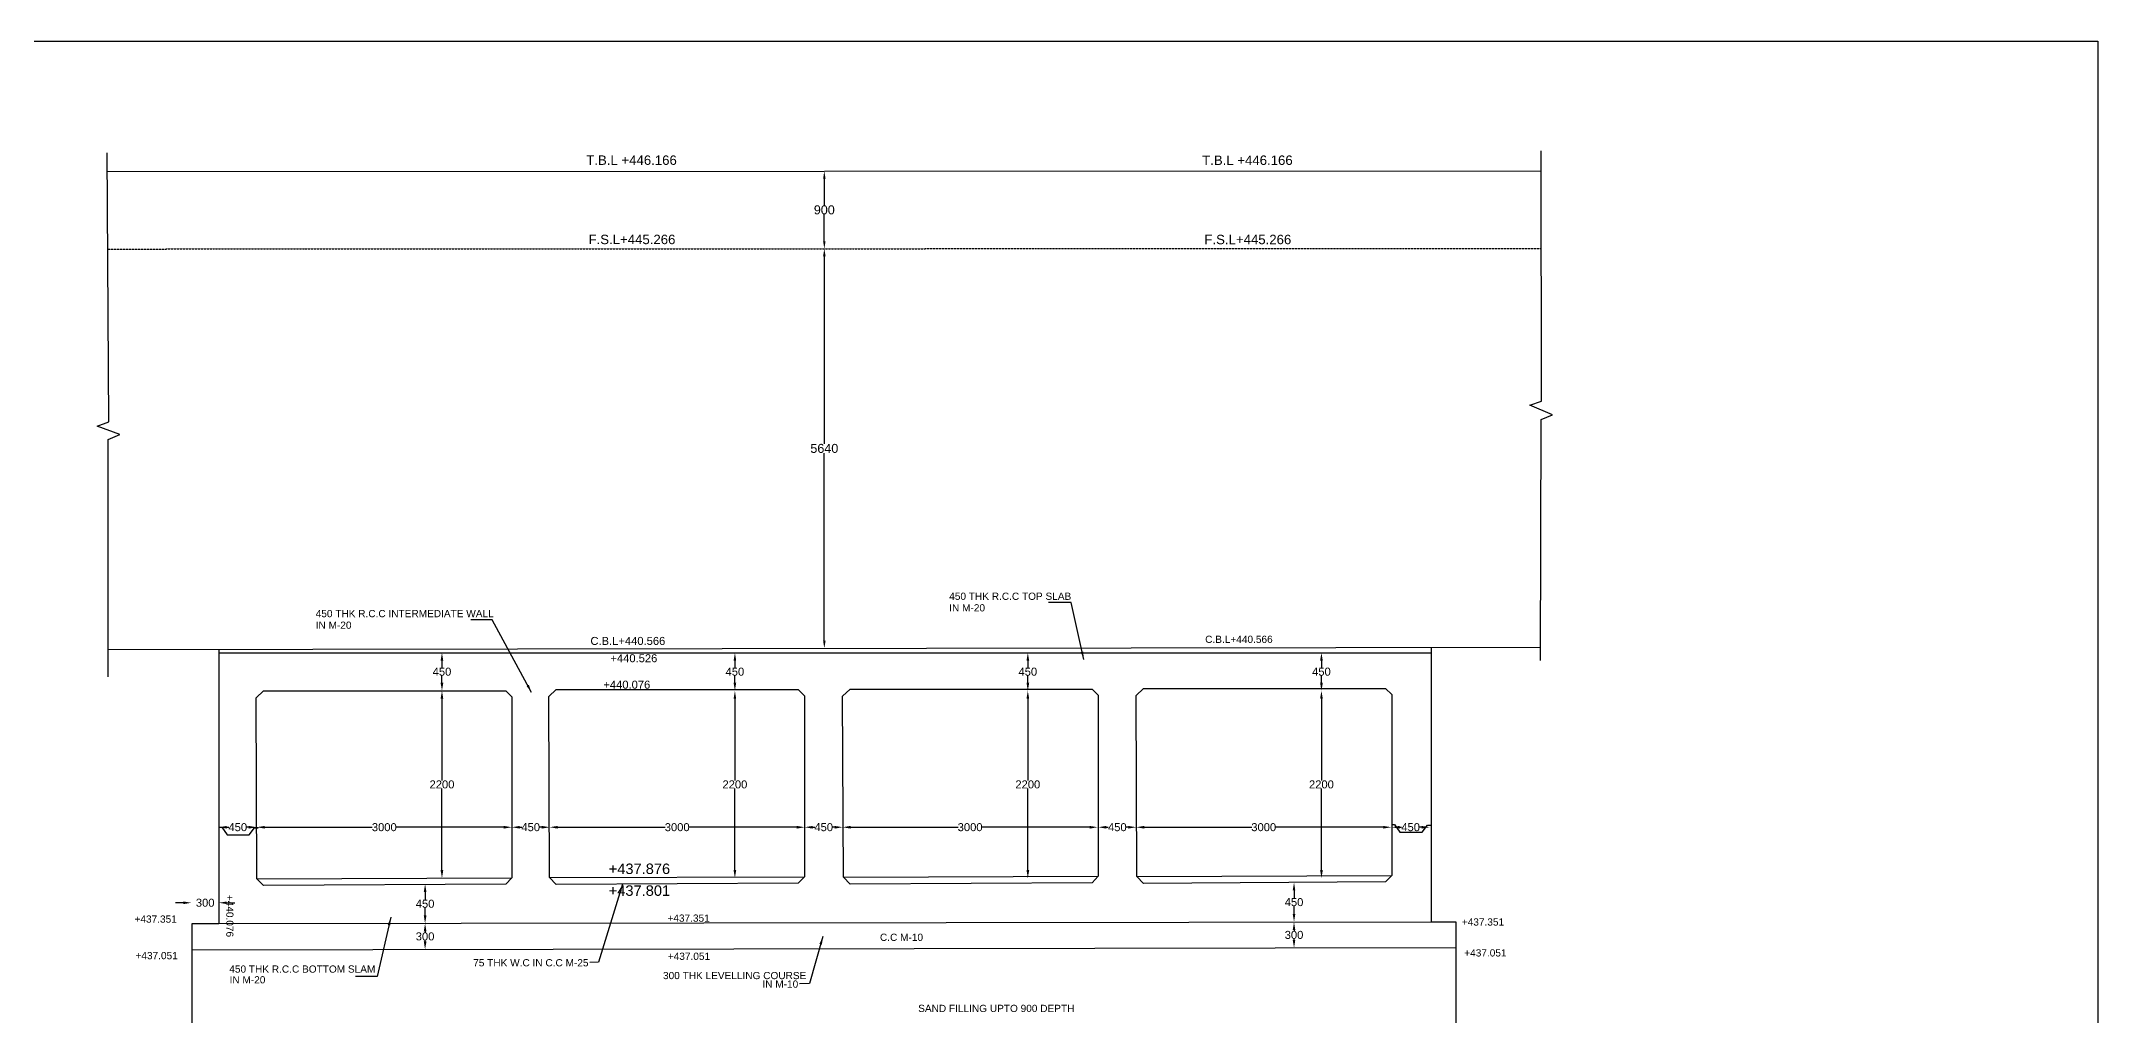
# Model space of a CAD drawing. Header units: millimetres. Extents: x -469 to 37771, y 20396 to 41457.
# Drawn here: x 17109 to 37675, y 31703 to 41457 of the extents above; entities that cross this region are included whole.
import ezdxf

# ---------------------------------------------------------------- set-up
doc = ezdxf.new("R2010")
doc.units = ezdxf.units.MM
doc.header["$MEASUREMENT"] = 0
doc.linetypes.add('HIDDEN', pattern=[0.375, 0.25, -0.125])
doc.styles.get("Standard").update_dxf_attribs({"font": 'arial.ttf'})
doc.dimstyles.new('Civil', dxfattribs={"dimtxt": 80, "dimasz": 80, "dimexe": 0.1, "dimexo": 0.0625, "dimgap": 0.09, "dimtad": 0, "dimtih": 1, "dimtoh": 1, "dimdec": 0, "dimzin": 12, "dimdsep": 46, "dimtxsty": 'Standard', "dimcen": 0.1, "dimse1": 1, "dimse2": 1, "dimadec": 0, "dimazin": 2, "dimtfac": 1, "dimtdec": 0, "dimtofl": 0, "dimtmove": 0, "dimatfit": 3, "dimfxl": 1, "dimfrac": 1, "dimtolj": 1, "dimtzin": 0, "dimarcsym": 0})

# ---------------------------------------------------------------- blocks, each defined once
blk = doc.blocks.new('*D46')
at = {"color": 0, "lineweight": -2, "transparency": 16777216}
for p, q in [((24940, 40080), (24940, 39814)), ((24940, 39455), (24940, 39722))]:
    blk.add_line(p, q, dxfattribs=at)
at = {"color": 0, "transparency": 16777216}
for points in [[(24928, 40080), (24953, 40080), (24940, 40155)], [(24928, 39455), (24953, 39455), (24940, 39380)]]:
    blk.add_solid(points, dxfattribs=at)
at = {"layer": 'Defpoints', "color": 0, "transparency": 16777216}
for p in [(24955, 40155), (24940, 39380), (24956, 39380)]:
    blk.add_point(p, dxfattribs=at)
at = {"color": 0, "transparency": 16777216, "insert": (24940, 39768), "char_height": 90, "attachment_point": 5}
blk.add_mtext('\\A1;900', dxfattribs=at)
blk = doc.blocks.new('*D30')
at = {"color": 0, "lineweight": -2, "transparency": 16777216}
for p, q in [((24940, 39305), (24940, 37427)), ((24940, 35457), (24940, 37335))]:
    blk.add_line(p, q, dxfattribs=at)
at = {"color": 0, "transparency": 16777216}
for points in [[(24928, 39305), (24953, 39305), (24940, 39380)], [(24928, 35457), (24953, 35457), (24940, 35382)]]:
    blk.add_solid(points, dxfattribs=at)
at = {"layer": 'Defpoints', "color": 0, "transparency": 16777216}
for p in [(24940, 39380), (24940, 35382), (24940, 35382)]:
    blk.add_point(p, dxfattribs=at)
at = {"color": 0, "transparency": 16777216, "insert": (24940, 37381), "char_height": 90, "attachment_point": 5}
blk.add_mtext('\\A1;5640', dxfattribs=at)
blk = doc.blocks.new('*D47')
at = {"color": 0, "lineweight": -2, "transparency": 16777216}
for p, q in [((18965, 33591), (18985, 33591)), ((19185, 33591), (19165, 33591))]:
    blk.add_line(p, q, dxfattribs=at)
at = {"color": 0, "transparency": 16777216}
for points in [[(18965, 33604), (18965, 33577), (18885, 33591)], [(19185, 33604), (19185, 33577), (19265, 33591)]]:
    blk.add_solid(points, dxfattribs=at)
at = {"layer": 'Defpoints', "color": 0, "transparency": 16777216}
for p in [(18885, 33589), (19265, 33591), (19265, 33591)]:
    blk.add_point(p, dxfattribs=at)
at = {"color": 0, "transparency": 16777216, "insert": (19075, 33591), "char_height": 80, "attachment_point": 5}
blk.add_mtext('\\A1;450', dxfattribs=at)
blk = doc.blocks.new('*D48')
at = {"color": 0, "lineweight": -2, "transparency": 16777216}
for p, q in [((19345, 33591), (20420, 33591)), ((21735, 33591), (20659, 33591))]:
    blk.add_line(p, q, dxfattribs=at)
at = {"color": 0, "transparency": 16777216}
for points in [[(19345, 33604), (19345, 33577), (19265, 33591)], [(21735, 33604), (21735, 33577), (21815, 33591)]]:
    blk.add_solid(points, dxfattribs=at)
at = {"layer": 'Defpoints', "color": 0, "transparency": 16777216}
for p in [(19265, 33591), (21815, 33591), (21815, 33591)]:
    blk.add_point(p, dxfattribs=at)
at = {"color": 0, "transparency": 16777216, "insert": (20540, 33591), "char_height": 80, "attachment_point": 5}
blk.add_mtext('\\A1;3000', dxfattribs=at)
blk = doc.blocks.new('*D49')
at = {"color": 0, "lineweight": -2, "transparency": 16777216}
for p, q in [((21117, 34876), (21117, 34060)), ((21117, 33162), (21117, 33978))]:
    blk.add_line(p, q, dxfattribs=at)
at = {"color": 0, "transparency": 16777216}
for points in [[(21103, 34876), (21130, 34876), (21117, 34956)], [(21103, 33162), (21130, 33162), (21117, 33082)]]:
    blk.add_solid(points, dxfattribs=at)
at = {"layer": 'Defpoints', "color": 0, "transparency": 16777216}
for p in [(21117, 34956), (21117, 34956), (21117, 33082)]:
    blk.add_point(p, dxfattribs=at)
at = {"color": 0, "transparency": 16777216, "insert": (21117, 34019), "char_height": 80, "attachment_point": 5}
blk.add_mtext('\\A1;2200', dxfattribs=at)
blk = doc.blocks.new('*D50')
at = {"color": 0, "lineweight": -2, "transparency": 16777216}
for p, q in [((21117, 35257), (21117, 35188)), ((21117, 35036), (21117, 35106))]:
    blk.add_line(p, q, dxfattribs=at)
at = {"color": 0, "transparency": 16777216}
for points in [[(21103, 35257), (21130, 35257), (21117, 35337)], [(21103, 35036), (21130, 35036), (21117, 34956)]]:
    blk.add_solid(points, dxfattribs=at)
at = {"layer": 'Defpoints', "color": 0, "transparency": 16777216}
for p in [(21117, 35337), (21117, 35337), (21117, 34956)]:
    blk.add_point(p, dxfattribs=at)
at = {"color": 0, "transparency": 16777216, "insert": (21117, 35147), "char_height": 80, "attachment_point": 5}
blk.add_mtext('\\A1;450', dxfattribs=at)
blk = doc.blocks.new('*D31')
at = {"color": 0, "lineweight": -2, "transparency": 16777216}
for p, q in [((21895, 33591), (21914, 33591)), ((22114, 33591), (22094, 33591))]:
    blk.add_line(p, q, dxfattribs=at)
at = {"color": 0, "transparency": 16777216}
for points in [[(21895, 33604), (21895, 33577), (21815, 33591)], [(22114, 33604), (22114, 33577), (22194, 33591)]]:
    blk.add_solid(points, dxfattribs=at)
at = {"layer": 'Defpoints', "color": 0, "transparency": 16777216}
for p in [(21815, 33589), (22194, 33591), (22194, 33591)]:
    blk.add_point(p, dxfattribs=at)
at = {"color": 0, "transparency": 16777216, "insert": (22004, 33591), "char_height": 80, "attachment_point": 5}
blk.add_mtext('\\A1;450', dxfattribs=at)
blk = doc.blocks.new('*D32')
at = {"color": 0, "lineweight": -2, "transparency": 16777216}
for p, q in [((22274, 33591), (23350, 33591)), ((24664, 33591), (23588, 33591))]:
    blk.add_line(p, q, dxfattribs=at)
at = {"color": 0, "transparency": 16777216}
for points in [[(22274, 33604), (22274, 33577), (22194, 33591)], [(24664, 33604), (24664, 33577), (24744, 33591)]]:
    blk.add_solid(points, dxfattribs=at)
at = {"layer": 'Defpoints', "color": 0, "transparency": 16777216}
for p in [(22194, 33591), (24744, 33591), (24744, 33591)]:
    blk.add_point(p, dxfattribs=at)
at = {"color": 0, "transparency": 16777216, "insert": (23469, 33591), "char_height": 80, "attachment_point": 5}
blk.add_mtext('\\A1;3000', dxfattribs=at)
blk = doc.blocks.new('*D33')
at = {"color": 0, "lineweight": -2, "transparency": 16777216}
for p, q in [((24046, 34876), (24046, 34060)), ((24046, 33162), (24046, 33978))]:
    blk.add_line(p, q, dxfattribs=at)
at = {"color": 0, "transparency": 16777216}
for points in [[(24033, 34876), (24059, 34876), (24046, 34956)], [(24033, 33162), (24059, 33162), (24046, 33082)]]:
    blk.add_solid(points, dxfattribs=at)
at = {"layer": 'Defpoints', "color": 0, "transparency": 16777216}
for p in [(24046, 34956), (24046, 34956), (24046, 33082)]:
    blk.add_point(p, dxfattribs=at)
at = {"color": 0, "transparency": 16777216, "insert": (24046, 34019), "char_height": 80, "attachment_point": 5}
blk.add_mtext('\\A1;2200', dxfattribs=at)
blk = doc.blocks.new('*D34')
at = {"color": 0, "lineweight": -2, "transparency": 16777216}
for p, q in [((24046, 35257), (24046, 35188)), ((24046, 35036), (24046, 35106))]:
    blk.add_line(p, q, dxfattribs=at)
at = {"color": 0, "transparency": 16777216}
for points in [[(24033, 35257), (24059, 35257), (24046, 35337)], [(24033, 35036), (24059, 35036), (24046, 34956)]]:
    blk.add_solid(points, dxfattribs=at)
at = {"layer": 'Defpoints', "color": 0, "transparency": 16777216}
for p in [(24046, 35337), (24046, 35337), (24046, 34956)]:
    blk.add_point(p, dxfattribs=at)
at = {"color": 0, "transparency": 16777216, "insert": (24046, 35147), "char_height": 80, "attachment_point": 5}
blk.add_mtext('\\A1;450', dxfattribs=at)
blk = doc.blocks.new('*D35')
at = {"color": 0, "lineweight": -2, "transparency": 16777216}
for p, q in [((24824, 33591), (24844, 33591)), ((25043, 33591), (25024, 33591))]:
    blk.add_line(p, q, dxfattribs=at)
at = {"color": 0, "transparency": 16777216}
for points in [[(24824, 33604), (24824, 33577), (24744, 33591)], [(25043, 33604), (25043, 33577), (25123, 33591)]]:
    blk.add_solid(points, dxfattribs=at)
at = {"layer": 'Defpoints', "color": 0, "transparency": 16777216}
for p in [(24744, 33589), (25123, 33591), (25123, 33591)]:
    blk.add_point(p, dxfattribs=at)
at = {"color": 0, "transparency": 16777216, "insert": (24934, 33591), "char_height": 80, "attachment_point": 5}
blk.add_mtext('\\A1;450', dxfattribs=at)
blk = doc.blocks.new('*D36')
at = {"color": 0, "lineweight": -2, "transparency": 16777216}
for p, q in [((25203, 33591), (26279, 33591)), ((27593, 33591), (26518, 33591))]:
    blk.add_line(p, q, dxfattribs=at)
at = {"color": 0, "transparency": 16777216}
for points in [[(25203, 33604), (25203, 33577), (25123, 33591)], [(27593, 33604), (27593, 33577), (27673, 33591)]]:
    blk.add_solid(points, dxfattribs=at)
at = {"layer": 'Defpoints', "color": 0, "transparency": 16777216}
for p in [(25123, 33591), (27673, 33591), (27673, 33591)]:
    blk.add_point(p, dxfattribs=at)
at = {"color": 0, "transparency": 16777216, "insert": (26398, 33591), "char_height": 80, "attachment_point": 5}
blk.add_mtext('\\A1;3000', dxfattribs=at)
blk = doc.blocks.new('*D37')
at = {"color": 0, "lineweight": -2, "transparency": 16777216}
for p, q in [((26975, 34876), (26975, 34060)), ((26975, 33162), (26975, 33978))]:
    blk.add_line(p, q, dxfattribs=at)
at = {"color": 0, "transparency": 16777216}
for points in [[(26962, 34876), (26989, 34876), (26975, 34956)], [(26962, 33162), (26989, 33162), (26975, 33082)]]:
    blk.add_solid(points, dxfattribs=at)
at = {"layer": 'Defpoints', "color": 0, "transparency": 16777216}
for p in [(26975, 34956), (26975, 34956), (26975, 33082)]:
    blk.add_point(p, dxfattribs=at)
at = {"color": 0, "transparency": 16777216, "insert": (26975, 34019), "char_height": 80, "attachment_point": 5}
blk.add_mtext('\\A1;2200', dxfattribs=at)
blk = doc.blocks.new('*D38')
at = {"color": 0, "lineweight": -2, "transparency": 16777216}
for p, q in [((26975, 35257), (26975, 35188)), ((26975, 35036), (26975, 35106))]:
    blk.add_line(p, q, dxfattribs=at)
at = {"color": 0, "transparency": 16777216}
for points in [[(26962, 35257), (26989, 35257), (26975, 35337)], [(26962, 35036), (26989, 35036), (26975, 34956)]]:
    blk.add_solid(points, dxfattribs=at)
at = {"layer": 'Defpoints', "color": 0, "transparency": 16777216}
for p in [(26975, 35337), (26975, 35337), (26975, 34956)]:
    blk.add_point(p, dxfattribs=at)
at = {"color": 0, "transparency": 16777216, "insert": (26975, 35147), "char_height": 80, "attachment_point": 5}
blk.add_mtext('\\A1;450', dxfattribs=at)
blk = doc.blocks.new('*D39')
at = {"color": 0, "lineweight": -2, "transparency": 16777216}
for p, q in [((27760, 33591), (27780, 33591)), ((27979, 33591), (27960, 33591))]:
    blk.add_line(p, q, dxfattribs=at)
at = {"color": 0, "transparency": 16777216}
for points in [[(27760, 33604), (27760, 33577), (27680, 33591)], [(27979, 33604), (27979, 33577), (28059, 33591)]]:
    blk.add_solid(points, dxfattribs=at)
at = {"layer": 'Defpoints', "color": 0, "transparency": 16777216}
for p in [(27680, 33589), (28059, 33591), (28059, 33591)]:
    blk.add_point(p, dxfattribs=at)
at = {"color": 0, "transparency": 16777216, "insert": (27870, 33591), "char_height": 80, "attachment_point": 5}
blk.add_mtext('\\A1;450', dxfattribs=at)
blk = doc.blocks.new('*D40')
at = {"color": 0, "lineweight": -2, "transparency": 16777216}
for p, q in [((28139, 33591), (29215, 33591)), ((30529, 33591), (29454, 33591))]:
    blk.add_line(p, q, dxfattribs=at)
at = {"color": 0, "transparency": 16777216}
for points in [[(28139, 33604), (28139, 33577), (28059, 33591)], [(30529, 33604), (30529, 33577), (30609, 33591)]]:
    blk.add_solid(points, dxfattribs=at)
at = {"layer": 'Defpoints', "color": 0, "transparency": 16777216}
for p in [(28059, 33591), (30609, 33591), (30609, 33591)]:
    blk.add_point(p, dxfattribs=at)
at = {"color": 0, "transparency": 16777216, "insert": (29334, 33591), "char_height": 80, "attachment_point": 5}
blk.add_mtext('\\A1;3000', dxfattribs=at)
blk = doc.blocks.new('*D41')
at = {"color": 0, "lineweight": -2, "transparency": 16777216}
for p, q in [((29911, 34876), (29911, 34060)), ((29911, 33162), (29911, 33978))]:
    blk.add_line(p, q, dxfattribs=at)
at = {"color": 0, "transparency": 16777216}
for points in [[(29898, 34876), (29925, 34876), (29911, 34956)], [(29898, 33162), (29925, 33162), (29911, 33082)]]:
    blk.add_solid(points, dxfattribs=at)
at = {"layer": 'Defpoints', "color": 0, "transparency": 16777216}
for p in [(29911, 34956), (29911, 34956), (29911, 33082)]:
    blk.add_point(p, dxfattribs=at)
at = {"color": 0, "transparency": 16777216, "insert": (29911, 34019), "char_height": 80, "attachment_point": 5}
blk.add_mtext('\\A1;2200', dxfattribs=at)
blk = doc.blocks.new('*D42')
at = {"color": 0, "lineweight": -2, "transparency": 16777216}
for p, q in [((29911, 35257), (29911, 35188)), ((29911, 35036), (29911, 35106))]:
    blk.add_line(p, q, dxfattribs=at)
at = {"color": 0, "transparency": 16777216}
for points in [[(29898, 35257), (29925, 35257), (29911, 35337)], [(29898, 35036), (29925, 35036), (29911, 34956)]]:
    blk.add_solid(points, dxfattribs=at)
at = {"layer": 'Defpoints', "color": 0, "transparency": 16777216}
for p in [(29911, 35337), (29911, 35337), (29911, 34956)]:
    blk.add_point(p, dxfattribs=at)
at = {"color": 0, "transparency": 16777216, "insert": (29911, 35147), "char_height": 80, "attachment_point": 5}
blk.add_mtext('\\A1;450', dxfattribs=at)
blk = doc.blocks.new('*D43')
at = {"color": 0, "lineweight": -2, "transparency": 16777216}
for p, q in [((30693, 33591), (30713, 33591)), ((30913, 33591), (30893, 33591))]:
    blk.add_line(p, q, dxfattribs=at)
at = {"color": 0, "transparency": 16777216}
for points in [[(30693, 33604), (30693, 33577), (30613, 33591)], [(30913, 33604), (30913, 33577), (30993, 33591)]]:
    blk.add_solid(points, dxfattribs=at)
at = {"layer": 'Defpoints', "color": 0, "transparency": 16777216}
for p in [(30613, 33589), (30993, 33591), (30993, 33591)]:
    blk.add_point(p, dxfattribs=at)
at = {"color": 0, "transparency": 16777216, "insert": (30803, 33591), "char_height": 80, "attachment_point": 5}
blk.add_mtext('\\A1;450', dxfattribs=at)
blk = doc.blocks.new('*D51')
at = {"color": 0, "lineweight": -2, "transparency": 16777216}
for p, q in [((29637, 32958), (29637, 32882)), ((29637, 32723), (29637, 32800))]:
    blk.add_line(p, q, dxfattribs=at)
at = {"color": 0, "transparency": 16777216}
for points in [[(29624, 32958), (29650, 32958), (29637, 33038)], [(29624, 32723), (29650, 32723), (29637, 32643)]]:
    blk.add_solid(points, dxfattribs=at)
at = {"layer": 'Defpoints', "color": 0, "transparency": 16777216}
for p in [(29637, 33038), (29637, 32643), (29637, 32643)]:
    blk.add_point(p, dxfattribs=at)
at = {"color": 0, "transparency": 16777216, "insert": (29637, 32841), "char_height": 80, "attachment_point": 5}
blk.add_mtext('\\A1;450', dxfattribs=at)
blk = doc.blocks.new('*D52')
at = {"color": 0, "lineweight": -2, "transparency": 16777216}
for p, q in [((29637, 32563), (29637, 32554)), ((29637, 32464), (29637, 32472))]:
    blk.add_line(p, q, dxfattribs=at)
at = {"color": 0, "transparency": 16777216}
for points in [[(29624, 32563), (29650, 32563), (29637, 32643)], [(29624, 32464), (29650, 32464), (29637, 32384)]]:
    blk.add_solid(points, dxfattribs=at)
at = {"layer": 'Defpoints', "color": 0, "transparency": 16777216}
for p in [(29637, 32643), (29637, 32384), (29638, 32384)]:
    blk.add_point(p, dxfattribs=at)
at = {"color": 0, "transparency": 16777216, "insert": (29637, 32513), "char_height": 80, "attachment_point": 5}
blk.add_mtext('\\A1;300', dxfattribs=at)
blk = doc.blocks.new('*D53')
at = {"color": 0, "lineweight": -2, "transparency": 16777216}
for p, q in [((18532, 32835), (18452, 32835)), ((18965, 32835), (19045, 32835))]:
    blk.add_line(p, q, dxfattribs=at)
at = {"color": 0, "transparency": 16777216}
for points in [[(18532, 32848), (18532, 32822), (18612, 32835)], [(18965, 32848), (18965, 32822), (18885, 32835)]]:
    blk.add_solid(points, dxfattribs=at)
at = {"layer": 'Defpoints', "color": 0, "transparency": 16777216}
for p in [(18612, 32835), (18885, 32835), (18885, 32835)]:
    blk.add_point(p, dxfattribs=at)
at = {"color": 0, "transparency": 16777216, "insert": (18749, 32835), "char_height": 80, "attachment_point": 5}
blk.add_mtext('\\A1;300', dxfattribs=at)
blk = doc.blocks.new('*D56')
at = {"color": 0, "lineweight": -2, "transparency": 16777216}
for p, q in [((20948, 32943), (20948, 32866)), ((20948, 32708), (20948, 32784))]:
    blk.add_line(p, q, dxfattribs=at)
at = {"color": 0, "transparency": 16777216}
for points in [[(20935, 32943), (20962, 32943), (20948, 33023)], [(20935, 32708), (20962, 32708), (20948, 32628)]]:
    blk.add_solid(points, dxfattribs=at)
at = {"layer": 'Defpoints', "color": 0, "transparency": 16777216}
for p in [(20948, 33023), (20948, 32628), (20948, 32628)]:
    blk.add_point(p, dxfattribs=at)
at = {"color": 0, "transparency": 16777216, "insert": (20948, 32825), "char_height": 80, "attachment_point": 5}
blk.add_mtext('\\A1;450', dxfattribs=at)
blk = doc.blocks.new('*D57')
at = {"color": 0, "lineweight": -2, "transparency": 16777216}
for p, q in [((20948, 32548), (20948, 32539)), ((20948, 32448), (20948, 32457))]:
    blk.add_line(p, q, dxfattribs=at)
at = {"color": 0, "transparency": 16777216}
for points in [[(20935, 32548), (20962, 32548), (20948, 32628)], [(20935, 32448), (20962, 32448), (20948, 32368)]]:
    blk.add_solid(points, dxfattribs=at)
at = {"layer": 'Defpoints', "color": 0, "transparency": 16777216}
for p in [(20948, 32628), (20948, 32368), (20949, 32368)]:
    blk.add_point(p, dxfattribs=at)
at = {"color": 0, "transparency": 16777216, "insert": (20948, 32498), "char_height": 80, "attachment_point": 5}
blk.add_mtext('\\A1;300', dxfattribs=at)

msp = doc.modelspace()

# ---------------------------------------------------------------- linework, layer by layer
at = {"color": 1}
msp.add_lwpolyline([(-468.9, 41457.1), (37675.1, 41457.1), (37675.1, 20396.1), (-468.9, 20396.1)], close=True, dxfattribs=at)
for points in [[(17777.7, 35095.8), (17777.7, 37472.2), (17895.1, 37519.2), (17670, 37604.5), (17784, 37648.3), (17769.7, 40338)], [(32101.3, 35260.6), (32107.8, 37671.1), (32220.2, 37717.6), (31995.8, 37812.8), (32110.7, 37853), (32109.6, 40358.5)], [(17770.7, 40152.3), (32109.7, 40158.5)], [(17777.7, 35369.9), (32101.7, 35393.2)], [(31007.6, 35391.4), (31007.7, 35337.1), (31007.7, 32645.2), (31255.5, 32645.2), (31255.5, 30619), (30867.7, 30619), (30867.7, 31616.6), (18992.6, 31569.7), (18992.6, 30595.5), (18619.1, 30595.5), (18619.1, 32626.4), (18885.3, 32627.5)], [(18885.3, 35371.7), (18885.3, 32627.5)], [(18885.3, 35337.1), (31007.7, 35337.1)], [(22184, 34898.6), (22258.6, 34968), (24679.5, 34968), (24740.4, 34906.8), (24740.4, 33095.4), (24679.6, 33031.9), (22259.3, 33017.9), (22192.8, 33087.5), (22184, 34898.6)], [(25123.6, 34902.8), (25198.2, 34972.2), (27619.1, 34972.2), (27680, 34911), (27680, 33099.6), (27619.2, 33036.1), (25198.9, 33022.1), (25132.4, 33091.7), (25123.6, 34902.8)], [(28056.9, 34910.1), (28131.5, 34979.5), (30552.4, 34979.5), (30613.4, 34918.4), (30613.4, 33107), (30552.5, 33043.5), (28132.3, 33029.4), (28065.7, 33099), (28056.9, 34910.1)], [(19258.2, 34887), (19332.9, 34956.4), (21753.8, 34956.4), (21814.7, 34895.3), (21814.7, 33083.9), (21753.9, 33020.4), (19333.6, 33006.3), (19267.1, 33076), (19258.2, 34887)], [(18885.3, 33590.7), (18915, 33590.7), (18968.7, 33514.8), (19189.7, 33514.8), (19243.4, 33584.6), (19279.6, 33584.6)], [(30613.4, 33616.7), (30643, 33616.7), (30696.7, 33540.8), (30917.7, 33540.8), (30971.4, 33610.6), (31007.7, 33610.6)], [(19267.1, 33076), (21814.7, 33083.9)], [(22192.8, 33087.5), (24740.4, 33095.4)], [(25132.4, 33091.7), (27680, 33099.6)], [(28065.7, 33099), (30613.4, 33107)], [(18885.3, 32627.5), (31007.7, 32645.2)], [(18619.1, 32364.2), (31255.5, 32386.4)]]:
    msp.add_lwpolyline(points)
at = {"linetype": 'HIDDEN'}
msp.add_lwpolyline([(17774.8, 39376.6), (32110, 39382.9)], dxfattribs=at)

# ---------------------------------------------------------------- texts
for s, height, p in [('T.B.L +446.166', 94.406, (22559.9, 40218.6)), ('T.B.L +446.166', 94.406, (28718.3, 40217.9)), ('F.S.L+445.266', 94.406, (22582.4, 39425.4)), ('F.S.L+445.266', 94.406, (28740.8, 39424.7)), ('450 THK R.C.C TOP SLAB', 72.114, (26189.1, 35866.1)), ('IN M-20', 72.11, (26189.1, 35750.3)), ('450 THK R.C.C INTERMEDIATE WALL', 72.114, (19854.2, 35692.5)), ('IN M-20', 72.11, (19854.2, 35576.7)), ('C.B.L+440.566', 80, (22601.5, 35415)), ('C.B.L+440.566', 72.114, (28748.7, 35435.1)), ('+440.526', 80, (22801.3, 35241.9)), ('+440.076', 80, (22730.8, 34977.6)), ('+437.876', 104.73, (22784.3, 33122.7)), ('+437.801', 104.73, (22784.3, 32904.4)), ('+437.351', 72.11, (18042.5, 32635.9)), ('+437.351', 72.11, (23371.6, 32645.3)), ('C.C M-10', 72.11, (25496.5, 32453.4)), ('+437.351', 72.11, (31314.9, 32606.8)), ('+437.051', 72.11, (18052.1, 32270.3)), ('+437.051', 72.11, (23375.2, 32263.7)), ('+437.051', 72.11, (31339.2, 32297.5)), ('450 THK R.C.C BOTTOM SLAM', 72.114, (18990.1, 32135.8)), ('IN M-20', 72.11, (18993, 32028.1)), ('75 THK W.C IN C.C M-25', 72.114, (21429.2, 32198.7)), ('300 THK LEVELLING COURSE', 72.114, (23327.1, 32070.8)), ('IN M-10', 72.11, (24321.2, 31985.6)), ('SAND FILLING UPTO 900 DEPTH', 72.114, (25878.9, 31742.1))]:
    msp.add_text(s, height=height).set_placement(p)
msp.add_text('+440.076', height=72.11, rotation=270).set_placement((18959.8, 32914.4))

# ---------------------------------------------------------------- dimensions: what is measured, and where the dimension line sits
for base, p1, p2, text, picture, middle in [((24940.2, 39379.8), (24955.5, 40155.4), (24955.8, 39379.8), '900', '*D46', (24940.2, 39767.6)), ((24940.2, 35381.6), (24940.2, 39379.8), (24940.2, 35381.6), '5640', '*D30', (24940.2, 37380.7))]:
    dim = msp.add_linear_dim(base=base, p1=p1, p2=p2, angle=90, text=text, dimstyle='Civil', override={"dimtxt": 90, "dimasz": 75, "dimtih": 1})
    dim.commit()
    dim.dimension.update_dxf_attribs({"geometry": picture, "text_midpoint": middle})
for base, p1, p2, text, picture, middle in [((21116.5, 35337.1), (21116.5, 34956.4), (21116.5, 35337.1), '450', '*D50', (21116.5, 35146.8)), ((24045.9, 35337.1), (24045.9, 34956.4), (24045.9, 35337.1), '450', '*D34', (24045.9, 35146.8)), ((26975.3, 35337.1), (26975.3, 34956.4), (26975.3, 35337.1), '450', '*D38', (26975.3, 35146.8)), ((29911.2, 35337.1), (29911.2, 34956.4), (29911.2, 35337.1), '450', '*D42', (29911.2, 35146.8)), ((21116.5, 34956.4), (21116.5, 33081.7), (21116.5, 34956.4), '2200', '*D49', (21116.5, 34019.1)), ((24045.9, 34956.4), (24045.9, 33081.7), (24045.9, 34956.4), '2200', '*D33', (24045.9, 34019.1)), ((26975.3, 34956.4), (26975.3, 33081.7), (26975.3, 34956.4), '2200', '*D37', (26975.3, 34019.1)), ((29911.2, 34956.4), (29911.2, 33081.7), (29911.2, 34956.4), '2200', '*D41', (29911.2, 34019.1)), ((20948.4, 32627.9), (20947.8, 33022.8), (20948.4, 32627.9), '450', '*D56', (20948.4, 32825.3)), ((29637.1, 32643.2), (29636.6, 33038.1), (29637.1, 32643.2), '450', '*D51', (29637.1, 32840.7)), ((20948.4, 32368.3), (20948.4, 32627.9), (20948.9, 32368.3), '300', '*D57', (20948.4, 32498.1)), ((29637.1, 32383.6), (29637.1, 32643.2), (29637.6, 32383.6), '300', '*D52', (29637.1, 32513.4))]:
    dim = msp.add_linear_dim(base=base, p1=p1, p2=p2, angle=90, text=text, dimstyle='Civil')
    dim.commit()
    dim.dimension.update_dxf_attribs({"geometry": picture, "text_midpoint": middle})
for base, p1, p2, text, picture, middle in [((19264.6, 33590.7), (18885.3, 33588.8), (19264.6, 33590.7), '450', '*D47', (19075, 33590.7)), ((21814.7, 33590.7), (19264.6, 33590.7), (21814.7, 33590.7), '3000', '*D48', (20539.6, 33590.7)), ((22193.9, 33590.7), (21814.7, 33588.8), (22193.9, 33590.7), '450', '*D31', (22004.3, 33590.7)), ((24744.1, 33590.7), (22193.9, 33590.7), (24744.1, 33590.7), '3000', '*D32', (23469, 33590.7)), ((25123.3, 33590.7), (24744.1, 33588.8), (25123.3, 33590.7), '450', '*D35', (24933.7, 33590.7)), ((27673.5, 33590.7), (25123.3, 33590.7), (27673.5, 33590.7), '3000', '*D36', (26398.4, 33590.7)), ((28059.3, 33590.7), (27680, 33588.8), (28059.3, 33590.7), '450', '*D39', (27869.7, 33590.7)), ((30609.4, 33590.7), (28059.3, 33590.7), (30609.4, 33590.7), '3000', '*D40', (29334.3, 33590.7)), ((30992.6, 33590.7), (30613.4, 33588.8), (30992.6, 33590.7), '450', '*D43', (30803, 33590.7)), ((18885.3, 32835), (18612.2, 32835), (18885.3, 32835), '300', '*D53', (18748.8, 32835))]:
    dim = msp.add_linear_dim(base=base, p1=p1, p2=p2, text=text, dimstyle='Civil')
    dim.commit()
    dim.dimension.update_dxf_attribs({"geometry": picture, "text_midpoint": middle})

# ---------------------------------------------------------------- leaders
for points in [[(27534.2, 35268.2), (27409.9, 35841), (27183, 35840.1)], [(22012.4, 34939.3), (21619.2, 35666), (21404.7, 35665.4)], [(22921.5, 33021.7), (22683.5, 32239.4), (22595.7, 32237.8)], [(20605, 32689.4), (20470, 32098.7), (20252.8, 32095.6)], [(24925.4, 32496.8), (24793.5, 32025.9), (24692.2, 32024.7)]]:
    msp.add_leader(points, dimstyle='Civil', override={"dimgap": 0.09, "dimtad": 0})

doc.saveas('drawing.dxf')
